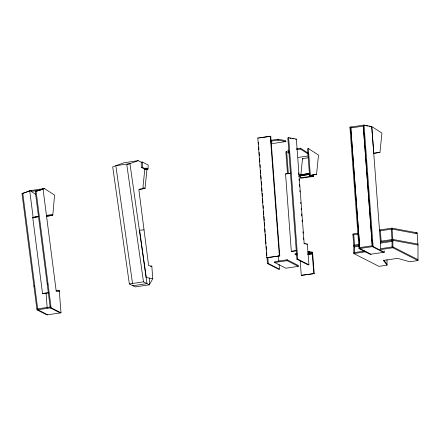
<?xml version="1.0" encoding="UTF-8"?>
<svg xmlns="http://www.w3.org/2000/svg" width="440" height="440" viewBox="0 0 440 440"><rect width="100%" height="100%" fill="white"/><g stroke="black" fill="none" stroke-linecap="round" stroke-linejoin="round"><path stroke-width="0.66" d="M47.696 314.787L37.791 309.738L37.791 308.847L50.281 306.999L50.281 307.89L60.187 312.939M141.268 167.404L141.273 162.201L138.243 160.649L124.124 162.739L112.695 166.837L129.355 283.938L135.201 286.918L149.325 284.829L152.768 278.735L151.828 266.173L148.632 265.579L138.842 189.569L145.03 188.403L146.971 169.191L144.798 169.202L141.268 167.404L142.351 167.244L145.888 169.043L148.055 169.031L148.192 165.011L142.362 162.036L141.273 162.201M142.351 167.244L142.362 162.036M149.336 278.096L149.325 284.829L143.479 281.848L129.355 283.938M274.648 262.51L274.648 261.619L287.139 259.771L298.32 265.474L298.32 266.365L285.83 268.213L274.648 262.51L287.139 260.662L298.32 266.365M287.139 260.662L287.139 259.771M387.03 259.584L387.019 265.133L378.873 266.338L353.782 253.545L353.793 246.136L352.88 233.931L358.138 233.156M354.596 252.532L354.607 246.015L354.679 246.928L359.216 246.257M371.002 254.199L359.821 248.496L350.796 127.974L363.286 126.126L372.312 246.653L383.493 252.351M392.068 246.994L392.079 240.471L392.15 241.389L380.474 243.117L371.745 126.528L364.034 125.092L349.916 127.182L359.007 248.617L370.189 254.32L384.307 252.23L384.208 250.894M391.98 228.151L417.087 232.815L418 245.02L417.973 260.557L392.882 247.764L392.898 240.35L391.98 228.151L379.489 229.994M35.602 194.31L31.081 191.4L31.108 190.526L22 193.617L36.977 309.859L46.877 314.908L61.001 312.818L59.268 290.4L56.133 290.582M287.991 150.013L287.964 150.887L289.091 151.619M308.363 154.143L300.454 149.039L300.482 148.17L296.538 148.753M52.646 214.324L46.459 215.49L46.602 216.403L52.789 215.243L54.588 195.113L44.413 188.556L30.294 190.647L22 193.617M313.704 174.389L313.5 176.374L301.01 178.222L300.575 177.837L302.517 158.62L308.435 157.746M313.5 176.374L313.066 175.989L313.203 174.663M316.564 174.279L318.505 155.062L308.33 148.511L307.516 148.627L309.562 175.56L316.564 174.279L309.562 175.56M373.593 153.461L379.979 152.295L381.92 133.084L371.745 126.528L373.791 153.461M146.971 169.191L146.427 169.274A10.307 2.844 0.1 0 0 145.761 169.202M144.474 169.56L148.055 169.031L145.992 167.981L145.888 169.043L144.798 169.202L142.967 187.352L145.03 188.403L144.54 188.485A10.307 2.844 0.1 0 0 143.82 188.413M50.281 307.89L35.305 191.648L43.599 188.678M35.305 191.648L44.413 188.556M138.243 160.649L126.814 164.747L143.479 281.848M47.19 308.066L46.085 293.282L42.521 293.491L32.73 217.481L38.726 216.409M299.25 175.18L309.381 173.431L309.524 174.35L298.733 176.193M257.818 138.012L270.749 136.241L279.774 255.871L267.278 257.719L266.844 257.642L257.818 138.012L258.258 138.089M259.572 137.896L270.749 136.241M270.815 140.294L278.047 139.227L285.758 140.657L285.824 141.576L273.334 143.423L270.765 142.945M288.635 137.66L287.82 137.781L296.912 259.221L308.094 264.919L308.908 264.798L307.357 244.073L304.161 243.48L296.346 139.095L288.635 137.66L297.726 259.1L308.908 264.798M270.886 141.213L278.113 140.14L285.824 141.576M295.532 139.216L296.346 139.095M296.511 149.628L300.454 149.039M289.487 153.389L286.66 151.569L285.846 151.69L287.534 173.91M28.936 191.131L29.75 191.01L33.242 218.152M42.24 189.167L43.054 189.046L56.254 291.5L59.389 291.319M31.081 191.4L40.942 189.937M298.133 157.443L307.995 155.986M373.907 153.191L379.979 152.295M139.211 189.266L145.03 188.403M296.368 250.778L291.324 251.378L285.555 173.921L290.818 173.146M290.593 173.322L285.555 173.921M298.859 174.988L309.381 173.431M300.977 175.61L309.524 174.35M32.73 217.481L38.643 216.607M300.575 177.837L313.066 175.989M33.154 217.454L37.758 216.777M47.372 216.04L52.789 215.243M352.952 234.845L358.209 234.069M379.561 230.912L392.051 229.064L417.153 233.734M150.486 266.371L151.828 266.173M306.543 244.195L307.357 244.073M33.924 286.187L34.738 286.066M47.229 284.218L48.048 284.097M291.324 251.378L296.588 250.597M415.729 233.019L417.087 232.815M266.844 257.642L279.774 255.871M297.088 253.38L295.07 253.682L295.141 254.595L297.055 254.953M307.846 251.79L309.194 251.592L312.389 252.186L312.455 253.099L307.747 253.798M353.727 245.218L358.985 244.442M380.336 241.285L392.827 239.437L417.934 244.107M295.141 254.595L296.483 254.397M307.918 252.709L309.26 252.505L312.455 253.099M311.041 252.384L312.389 252.186M353.793 246.136L359.057 245.355M57.926 290.598L59.268 290.4M42.521 293.491L48.862 292.595M307.632 254.353L312.67 253.748L314.226 273.581L301.296 275.352L300.173 260.992M308.072 254.43L312.67 253.748M48.631 292.908L44.017 293.48M359.821 247.61L372.312 245.762M359.007 248.617L373.125 246.532L384.307 252.23M266.992 257.433L267.454 263.577L268.268 263.456L279.45 269.154L279.098 264.473M296.912 259.221L297.726 259.1M353.782 252.654L364.975 250.998M132.858 285.72L146.977 283.635L129.949 163.625L115.83 165.715L132.594 283.877M353.782 253.545L365.915 251.752M380.072 249.656L392.882 247.764M279.45 269.154L278.63 269.274L267.454 263.577M36.977 309.859L51.095 307.769L61.001 312.818M301.296 275.352L314.226 273.581M417.973 260.557L409.827 261.762L397.546 258.357L383.422 260.442L387.019 265.133M139.398 230.219L144.034 229.867M365.145 125.571L363.22 125.213L372.312 246.653M366.432 125.813L367.719 126.049M369 126.291L370.288 126.528M352.017 127.297L350.73 127.061L359.821 248.496M349.916 127.182L351.202 127.419M289.751 138.138L291.033 138.38M292.32 138.617L293.607 138.853M418 245.02L392.898 240.35L380.408 242.198L380.391 248.721L392.887 246.873L417.973 259.666M303.985 243.716L305.267 243.953M146.107 277.492L152.768 278.735M300.482 148.17L308.396 153.269M302.517 158.62L302.951 159.011M383.823 260.073L387.019 264.242M303.193 174.597L303.336 175.511M139.579 230.208L146.256 277.519M36.119 191.527L51.095 307.769M22.814 193.496L37.791 309.738M312.235 253.671L313.786 273.51M308.33 148.511L310.376 175.439M286.66 151.569L288.349 173.789M270.309 136.163L279.334 255.794M391.237 229.185L392.013 239.558M380.375 230.791L381.15 241.164M364.034 125.092L373.125 246.532M353.766 234.724L354.541 245.097M309.194 251.592L309.26 252.505M298.534 172.843L298.639 174.213M298.997 179.014L299.096 180.384M299.404 184.498L299.558 186.549M299.86 190.663L299.965 192.032M300.729 202.318L300.834 203.687M301.191 208.483L301.29 209.858M301.598 213.966L301.752 216.024M302.06 220.138L302.159 221.507M302.923 231.787L303.028 233.162M303.386 237.958L303.49 239.327M278.047 139.227L278.113 140.14M278.443 255.783L278.845 261.129M267.806 257.312L268.268 263.456M258.363 142.137L258.511 144.183M258.72 146.911L258.923 149.644M259.127 152.372L259.38 155.782M259.584 158.51L259.842 161.92M260.046 164.648L260.249 167.382M260.453 170.11L260.711 173.52M260.865 175.566L261.118 178.976M261.322 181.709L261.58 185.119M261.784 187.847L262.037 191.257M262.19 193.303L262.449 196.713M262.598 198.764L262.906 202.857M263.109 205.585L263.312 208.313M263.522 211.041L263.774 214.456M263.929 216.502L264.237 220.594M264.385 222.64L264.644 226.05M264.847 228.778L265.1 232.194M265.254 234.24L265.562 238.332M265.666 239.696L265.969 243.788M266.173 246.521L266.431 249.931M266.585 251.977L266.838 255.387"/></g></svg>
